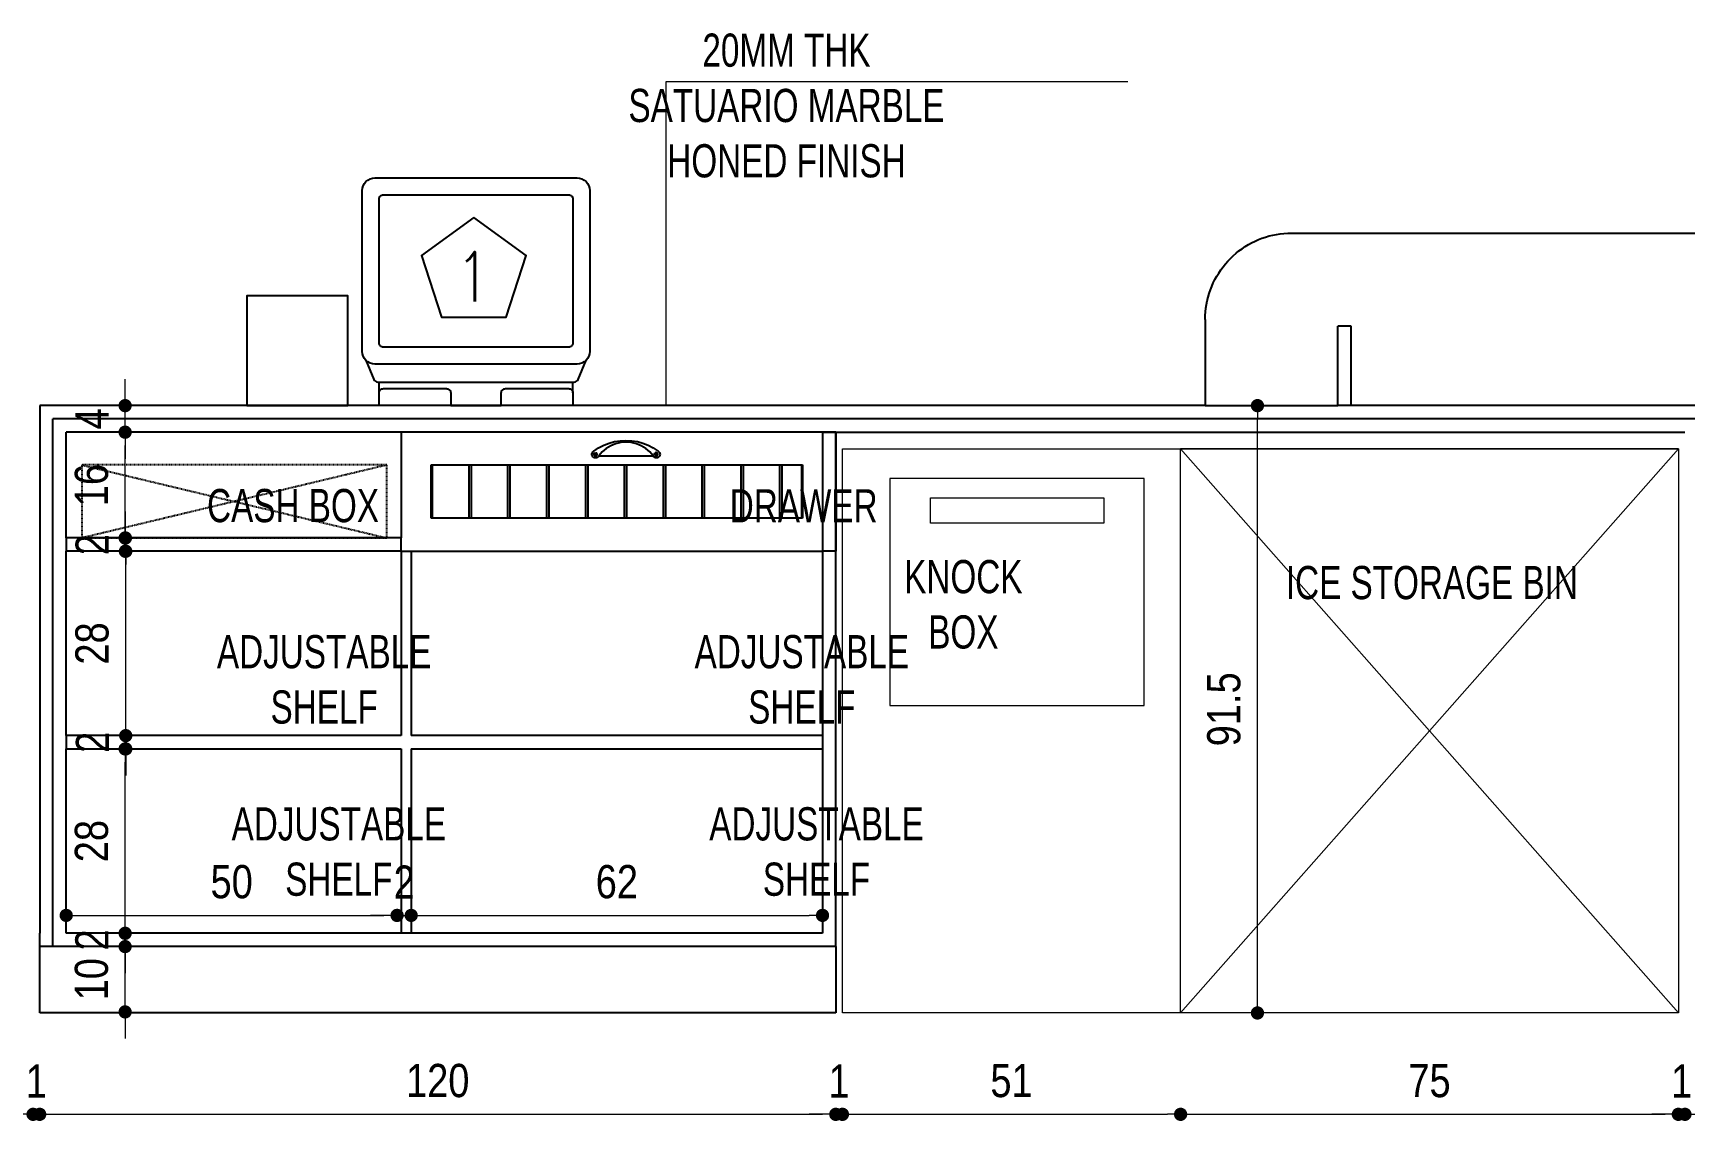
# Model space of a CAD drawing. Header units: millimetres. Extents: x 106699 to 122058, y 158555 to 162844.
# Drawn here: x 110074.1 to 110323.1, y 160340.5 to 160504.4 of the extents above; entities that cross this region are included whole.
import ezdxf

# ---------------------------------------------------------------- set-up
doc = ezdxf.new("R2010")
doc.units = ezdxf.units.MM
doc.linetypes.add('HIDDEN', pattern=[0.375, 0.25, -0.125])
for name, color, linetype in [('I-Anno-Note', 11, 'Continuous'), ('I-Eqpm-Move-N', 2, 'Continuous'), ('I-Eqpm-Symb-N', 11, 'Continuous'), ('S2000-002 Çizgi', 7, 'Continuous')]:
    doc.layers.add(name, color=color, linetype=linetype)
doc.layers.add('no3_paslanmaz kesit on', color=153, linetype='Continuous', lineweight=20)
doc.layers.add('no3_yazı tefriş', color=152, linetype='Continuous', lineweight=0)
doc.styles.add('ATG_ROMANS', font='GOTHIC.TTF', dxfattribs={"width": 0.75})
doc.styles.add('BE', font='ARIALN.TTF')
doc.styles.add('Simplex', font='SIMPLEX.shx', dxfattribs={"width": 0.8, "height": 2.5})
doc.dimstyles.new('Copy of BE-50', dxfattribs={"dimscale": 100, "dimtxt": 0.05, "dimasz": 0.02, "dimexe": 0.025, "dimexo": 0, "dimgap": 0.025, "dimtad": 1, "dimdec": 1, "dimrnd": 0.5, "dimdsep": 46, "dimtxsty": 'BE', "dimblk": 'DOT', "dimcen": 0.5, "dimdle": 0.025, "dimse1": 1, "dimse2": 1, "dimclrd": 256, "dimclre": 256, "dimclrt": 256, "dimadec": 0, "dimazin": 2, "dimtm": 1e-09, "dimtfac": 1, "dimtdec": 1, "dimtix": 1, "dimtmove": 2, "dimatfit": 0, "dimldrblk": 'DOT', "dimfxl": 0.5, "dimfxlon": 1, "dimtolj": 1, "dimlwd": 9, "dimlwe": 0, "dimarcsym": 0})

# ---------------------------------------------------------------- blocks, each defined once
blk = doc.blocks.new('#1 - POINT OF SALE - FRONT ELEVATION')
at = {"layer": 'I-Eqpm-Move-N', "color": 254}
for p, q in [((-23413.9, 34734.1), (-23413.9, 34750.4)), ((-23121.8, 34734.1), (-23121.8, 34750.4)), ((-23305.9, 34715), (-23229.7, 34715))]:
    blk.add_line(p, q, dxfattribs=at)
for points in [[(-23115.4, 34777.5), (-23420.2, 34777.5, -0.414214), (-23439.3, 34796.5), (-23439.3, 35038.9, -0.414214), (-23420.2, 35057.9), (-23115.4, 35057.9, -0.414214), (-23096.4, 35038.9), (-23096.4, 34796.5, -0.414214)], [(-23128.1, 34802.9), (-23407.5, 34802.9, -0.414214), (-23413.9, 34809.2), (-23413.9, 35026.2, -0.414214), (-23407.5, 35032.5), (-23128.1, 35032.5, -0.414214), (-23121.8, 35026.2), (-23121.8, 34809.2, -0.414214)], [(-23413.9, 34734.1, -0.414214), (-23407.5, 34740.4), (-23312.3, 34740.4, -0.414214), (-23305.9, 34734.1), (-23305.9, 34715), (-23413.9, 34715)], [(-23121.8, 34734.1), (-23121.8, 34715), (-23229.7, 34715), (-23229.7, 34734.1, -0.414214), (-23223.4, 34740.4), (-23128.1, 34740.4, -0.414214)]]:
    blk.add_lwpolyline(points, format="xyb", close=True, dxfattribs=at)
blk.add_lwpolyline([(-23613.4, 34715), (-23461, 34715), (-23461, 34880.1), (-23613.4, 34880.1)], close=True, dxfattribs=at)
blk.add_lwpolyline([(-23433.7, 34783.1), (-23421.9, 34754.3, 0.303819), (-23416, 34750.4), (-23119.7, 34750.4, 0.303681), (-23113.8, 34754.3), (-23102, 34783.1)], format="xyb", dxfattribs=at)
blk = doc.blocks.new('*U105')
at = {"layer": 'I-Eqpm-Symb-N'}
blk.add_lwpolyline([(508.3, 415), (429.5, 357.7), (459.6, 265), (557.1, 265), (587.2, 357.7)], close=True, dxfattribs=at)
blk.add_lwpolyline([(429.5, 357.7), (429.5, 357.7)], dxfattribs=at)
at = {"layer": 'I-Eqpm-Move-N', "color": 6}
blk.add_blockref('#1 - POINT OF SALE - FRONT ELEVATION', (23779.4, -34583.2), dxfattribs=at)
at = {"layer": 'I-Eqpm-Symb-N', "insert": (507, 363.3), "char_height": 75, "width": 3.376, "attachment_point": 2, "style": 'Simplex'}
blk.add_mtext('1', dxfattribs=at)
blk = doc.blocks.new('_Dot')
at = {"color": 0, "linetype": 'ByBlock', "lineweight": -2}
blk.add_line((-0.5, 0), (-1, 0), dxfattribs=at)
at = {"color": 0, "linetype": 'ByBlock', "const_width": 0.5}
blk.add_lwpolyline([(-0.25, 0, 1), (0.25, 0, 1)], format="xyb", close=True, dxfattribs=at)
blk = doc.blocks.new('*D116')
at = {"layer": 'Defpoints', "color": 0, "transparency": 16777216}
for p in [(117130.52, 160829.23), (117222.44, 160829.23), (117222.44, 160807.88)]:
    blk.add_point(p, dxfattribs=at)
at = {"layer": 'S2000-002 Çizgi', "color": 134, "lineweight": 9, "true_color": 0x00a5a5, "transparency": 16777216}
blk.add_line((117132.52, 160807.88), (117220.44, 160807.88), dxfattribs=at)
at = {"layer": 'S2000-002 Çizgi', "color": 134, "lineweight": 9, "true_color": 0x00a5a5, "transparency": 16777216, "xscale": 2, "yscale": 2, "zscale": 2, "rotation": 180}
blk.add_blockref('_Dot', (117130.52, 160807.88), dxfattribs=at)
at = {"layer": 'S2000-002 Çizgi', "color": 134, "lineweight": 9, "true_color": 0x00a5a5, "transparency": 16777216, "xscale": 2, "yscale": 2, "zscale": 2}
blk.add_blockref('_Dot', (117222.44, 160807.88), dxfattribs=at)
at = {"layer": 'S2000-002 Çizgi', "color": 134, "true_color": 0x00a5a5, "transparency": 16777216, "insert": (117176.48, 160812.94), "char_height": 5, "attachment_point": 5, "style": 'BE'}
blk.add_mtext('\\A1;92', dxfattribs=at)
blk = doc.blocks.new('*D117')
at = {"layer": 'Defpoints', "color": 0, "transparency": 16777216}
for p in [(117222.44, 160829.23), (117223.44, 160829.15), (117223.44, 160807.88)]:
    blk.add_point(p, dxfattribs=at)
at = {"layer": 'S2000-002 Çizgi', "color": 134, "lineweight": 9, "true_color": 0x00a5a5, "transparency": 16777216}
for p, q in [((117220.44, 160807.88), (117218.44, 160807.88)), ((117222.44, 160807.88), (117223.44, 160807.88)), ((117225.44, 160807.88), (117227.44, 160807.88))]:
    blk.add_line(p, q, dxfattribs=at)
at = {"layer": 'S2000-002 Çizgi', "color": 134, "lineweight": 9, "true_color": 0x00a5a5, "transparency": 16777216, "xscale": 2, "yscale": 2, "zscale": 2}
blk.add_blockref('_Dot', (117222.44, 160807.88), dxfattribs=at)
at = {"layer": 'S2000-002 Çizgi', "color": 134, "lineweight": 9, "true_color": 0x00a5a5, "transparency": 16777216, "xscale": 2, "yscale": 2, "zscale": 2, "rotation": 180}
blk.add_blockref('_Dot', (117223.44, 160807.88), dxfattribs=at)
at = {"layer": 'S2000-002 Çizgi', "color": 134, "true_color": 0x00a5a5, "transparency": 16777216, "insert": (117222.94, 160812.89), "char_height": 5, "attachment_point": 5, "style": 'BE'}
blk.add_mtext('\\A1;1', dxfattribs=at)
blk = doc.blocks.new('*D118')
at = {"layer": 'Defpoints', "color": 0, "transparency": 16777216}
for p in [(117223.44, 160829.15), (117343.44, 160823.15), (117343.44, 160807.88)]:
    blk.add_point(p, dxfattribs=at)
at = {"layer": 'S2000-002 Çizgi', "color": 134, "lineweight": 9, "true_color": 0x00a5a5, "transparency": 16777216}
blk.add_line((117225.44, 160807.88), (117341.44, 160807.88), dxfattribs=at)
at = {"layer": 'S2000-002 Çizgi', "color": 134, "lineweight": 9, "true_color": 0x00a5a5, "transparency": 16777216, "xscale": 2, "yscale": 2, "zscale": 2, "rotation": 180}
blk.add_blockref('_Dot', (117223.44, 160807.88), dxfattribs=at)
at = {"layer": 'S2000-002 Çizgi', "color": 134, "lineweight": 9, "true_color": 0x00a5a5, "transparency": 16777216, "xscale": 2, "yscale": 2, "zscale": 2}
blk.add_blockref('_Dot', (117343.44, 160807.88), dxfattribs=at)
at = {"layer": 'S2000-002 Çizgi', "color": 134, "true_color": 0x00a5a5, "transparency": 16777216, "insert": (117283.44, 160812.94), "char_height": 5, "attachment_point": 5, "style": 'BE'}
blk.add_mtext('\\A1;120', dxfattribs=at)
blk = doc.blocks.new('*D119')
at = {"layer": 'Defpoints', "color": 0, "transparency": 16777216}
for p in [(117343.44, 160823.15), (117344.44, 160823.15), (117344.44, 160807.88)]:
    blk.add_point(p, dxfattribs=at)
at = {"layer": 'S2000-002 Çizgi', "color": 134, "lineweight": 9, "true_color": 0x00a5a5, "transparency": 16777216}
for p, q in [((117341.44, 160807.88), (117339.44, 160807.88)), ((117343.44, 160807.88), (117344.44, 160807.88)), ((117346.44, 160807.88), (117348.44, 160807.88))]:
    blk.add_line(p, q, dxfattribs=at)
at = {"layer": 'S2000-002 Çizgi', "color": 134, "lineweight": 9, "true_color": 0x00a5a5, "transparency": 16777216, "xscale": 2, "yscale": 2, "zscale": 2}
blk.add_blockref('_Dot', (117343.44, 160807.88), dxfattribs=at)
at = {"layer": 'S2000-002 Çizgi', "color": 134, "lineweight": 9, "true_color": 0x00a5a5, "transparency": 16777216, "xscale": 2, "yscale": 2, "zscale": 2, "rotation": 180}
blk.add_blockref('_Dot', (117344.44, 160807.88), dxfattribs=at)
at = {"layer": 'S2000-002 Çizgi', "color": 134, "true_color": 0x00a5a5, "transparency": 16777216, "insert": (117343.94, 160812.89), "char_height": 5, "attachment_point": 5, "style": 'BE'}
blk.add_mtext('\\A1;1', dxfattribs=at)
blk = doc.blocks.new('*D120')
at = {"layer": 'Defpoints', "color": 0, "transparency": 16777216}
for p in [(117344.44, 160823.15), (117395.42, 160823.15), (117395.42, 160807.88)]:
    blk.add_point(p, dxfattribs=at)
at = {"layer": 'S2000-002 Çizgi', "color": 134, "lineweight": 9, "true_color": 0x00a5a5, "transparency": 16777216}
blk.add_line((117346.44, 160807.88), (117393.42, 160807.88), dxfattribs=at)
at = {"layer": 'S2000-002 Çizgi', "color": 134, "lineweight": 9, "true_color": 0x00a5a5, "transparency": 16777216, "xscale": 2, "yscale": 2, "zscale": 2, "rotation": 180}
blk.add_blockref('_Dot', (117344.44, 160807.88), dxfattribs=at)
at = {"layer": 'S2000-002 Çizgi', "color": 134, "lineweight": 9, "true_color": 0x00a5a5, "transparency": 16777216, "xscale": 2, "yscale": 2, "zscale": 2}
blk.add_blockref('_Dot', (117395.42, 160807.88), dxfattribs=at)
at = {"layer": 'S2000-002 Çizgi', "color": 134, "true_color": 0x00a5a5, "transparency": 16777216, "insert": (117369.93, 160812.94), "char_height": 5, "attachment_point": 5, "style": 'BE'}
blk.add_mtext('\\A1;51', dxfattribs=at)
blk = doc.blocks.new('*D121')
at = {"layer": 'Defpoints', "color": 0, "transparency": 16777216}
for p in [(117395.42, 160823.15), (117470.44, 160823.15), (117470.44, 160807.88)]:
    blk.add_point(p, dxfattribs=at)
at = {"layer": 'S2000-002 Çizgi', "color": 134, "lineweight": 9, "true_color": 0x00a5a5, "transparency": 16777216}
blk.add_line((117397.42, 160807.88), (117468.44, 160807.88), dxfattribs=at)
at = {"layer": 'S2000-002 Çizgi', "color": 134, "lineweight": 9, "true_color": 0x00a5a5, "transparency": 16777216, "xscale": 2, "yscale": 2, "zscale": 2, "rotation": 180}
blk.add_blockref('_Dot', (117395.42, 160807.88), dxfattribs=at)
at = {"layer": 'S2000-002 Çizgi', "color": 134, "lineweight": 9, "true_color": 0x00a5a5, "transparency": 16777216, "xscale": 2, "yscale": 2, "zscale": 2}
blk.add_blockref('_Dot', (117470.44, 160807.88), dxfattribs=at)
at = {"layer": 'S2000-002 Çizgi', "color": 134, "true_color": 0x00a5a5, "transparency": 16777216, "insert": (117432.93, 160812.93), "char_height": 5, "attachment_point": 5, "style": 'BE'}
blk.add_mtext('\\A1;75', dxfattribs=at)
blk = doc.blocks.new('*D122')
at = {"layer": 'Defpoints', "color": 0, "transparency": 16777216}
for p in [(117470.44, 160823.15), (117471.44, 160823.15), (117471.44, 160807.88)]:
    blk.add_point(p, dxfattribs=at)
at = {"layer": 'S2000-002 Çizgi', "color": 134, "lineweight": 9, "true_color": 0x00a5a5, "transparency": 16777216}
for p, q in [((117468.44, 160807.88), (117466.44, 160807.88)), ((117470.44, 160807.88), (117471.44, 160807.88)), ((117473.44, 160807.88), (117475.44, 160807.88))]:
    blk.add_line(p, q, dxfattribs=at)
at = {"layer": 'S2000-002 Çizgi', "color": 134, "lineweight": 9, "true_color": 0x00a5a5, "transparency": 16777216, "xscale": 2, "yscale": 2, "zscale": 2}
blk.add_blockref('_Dot', (117470.44, 160807.88), dxfattribs=at)
at = {"layer": 'S2000-002 Çizgi', "color": 134, "lineweight": 9, "true_color": 0x00a5a5, "transparency": 16777216, "xscale": 2, "yscale": 2, "zscale": 2, "rotation": 180}
blk.add_blockref('_Dot', (117471.44, 160807.88), dxfattribs=at)
at = {"layer": 'S2000-002 Çizgi', "color": 134, "true_color": 0x00a5a5, "transparency": 16777216, "insert": (117470.94, 160812.89), "char_height": 5, "attachment_point": 5, "style": 'BE'}
blk.add_mtext('\\A1;1', dxfattribs=at)
blk = doc.blocks.new('*D123')
at = {"layer": 'Defpoints', "color": 0, "transparency": 16777216}
for p in [(117471.44, 160823.15), (117479.44, 160823.15), (117479.44, 160807.88)]:
    blk.add_point(p, dxfattribs=at)
at = {"layer": 'S2000-002 Çizgi', "color": 134, "lineweight": 9, "true_color": 0x00a5a5, "transparency": 16777216}
for p, q in [((117469.44, 160807.88), (117467.44, 160807.88)), ((117471.44, 160807.88), (117479.44, 160807.88)), ((117481.44, 160807.88), (117483.44, 160807.88))]:
    blk.add_line(p, q, dxfattribs=at)
at = {"layer": 'S2000-002 Çizgi', "color": 134, "lineweight": 9, "true_color": 0x00a5a5, "transparency": 16777216, "xscale": 2, "yscale": 2, "zscale": 2}
blk.add_blockref('_Dot', (117471.44, 160807.88), dxfattribs=at)
at = {"layer": 'S2000-002 Çizgi', "color": 134, "lineweight": 9, "true_color": 0x00a5a5, "transparency": 16777216, "xscale": 2, "yscale": 2, "zscale": 2, "rotation": 180}
blk.add_blockref('_Dot', (117479.44, 160807.88), dxfattribs=at)
at = {"layer": 'S2000-002 Çizgi', "color": 134, "true_color": 0x00a5a5, "transparency": 16777216, "insert": (117475.44, 160812.94), "char_height": 5, "attachment_point": 5, "style": 'BE'}
blk.add_mtext('\\A1;8', dxfattribs=at)
blk = doc.blocks.new('*D139')
at = {"layer": 'Defpoints', "color": 0, "transparency": 16777216}
for p in [(117234.2, 160833.15), (117236.32, 160833.15), (117234.2, 160823.31)]:
    blk.add_point(p, dxfattribs=at)
at = {"layer": 'S2000-002 Çizgi', "color": 134, "lineweight": 9, "true_color": 0x00a5a5, "transparency": 16777216}
for p, q in [((117236.32, 160835.15), (117236.32, 160837.15)), ((117236.32, 160823.31), (117236.32, 160833.15)), ((117236.32, 160821.31), (117236.32, 160819.31))]:
    blk.add_line(p, q, dxfattribs=at)
at = {"layer": 'S2000-002 Çizgi', "color": 134, "lineweight": 9, "true_color": 0x00a5a5, "transparency": 16777216, "xscale": 2, "yscale": 2, "zscale": 2}
for p, rotation in [((117236.32, 160833.15), 270), ((117236.32, 160823.31), 90)]:
    blk.add_blockref('_Dot', p, dxfattribs=dict(at, rotation=rotation))
at = {"layer": 'S2000-002 Çizgi', "color": 134, "true_color": 0x00a5a5, "transparency": 16777216, "insert": (117231.27, 160828.23), "char_height": 5, "attachment_point": 5, "rotation": 90, "style": 'BE'}
blk.add_mtext('\\A1;10', dxfattribs=at)
blk = doc.blocks.new('*D140')
at = {"layer": 'Defpoints', "color": 0, "transparency": 16777216}
for p in [(117236.32, 160835.15), (117236.32, 160835.15), (117234.2, 160833.15)]:
    blk.add_point(p, dxfattribs=at)
at = {"layer": 'S2000-002 Çizgi', "color": 134, "lineweight": 9, "true_color": 0x00a5a5, "transparency": 16777216}
for p, q in [((117236.32, 160837.15), (117236.32, 160839.15)), ((117236.32, 160833.15), (117236.32, 160835.15)), ((117236.32, 160831.15), (117236.32, 160829.15))]:
    blk.add_line(p, q, dxfattribs=at)
at = {"layer": 'S2000-002 Çizgi', "color": 134, "lineweight": 9, "true_color": 0x00a5a5, "transparency": 16777216, "xscale": 2, "yscale": 2, "zscale": 2}
for p, rotation in [((117236.32, 160835.15), 270), ((117236.32, 160833.15), 90)]:
    blk.add_blockref('_Dot', p, dxfattribs=dict(at, rotation=rotation))
at = {"layer": 'S2000-002 Çizgi', "color": 134, "true_color": 0x00a5a5, "transparency": 16777216, "insert": (117231.31, 160834.15), "char_height": 5, "attachment_point": 5, "rotation": 90, "style": 'BE'}
blk.add_mtext('\\A1;2', dxfattribs=at)
blk = doc.blocks.new('*D141')
at = {"layer": 'Defpoints', "color": 0, "transparency": 16777216}
for p in [(117236.32, 160862.93), (117236.41, 160862.93), (117236.32, 160835.15)]:
    blk.add_point(p, dxfattribs=at)
at = {"layer": 'S2000-002 Çizgi', "color": 134, "lineweight": 9, "true_color": 0x00a5a5, "transparency": 16777216}
blk.add_line((117236.32, 160837.15), (117236.32, 160860.93), dxfattribs=at)
at = {"layer": 'S2000-002 Çizgi', "color": 134, "lineweight": 9, "true_color": 0x00a5a5, "transparency": 16777216, "xscale": 2, "yscale": 2, "zscale": 2}
for p, rotation in [((117236.32, 160862.93), 90), ((117236.32, 160835.15), 270)]:
    blk.add_blockref('_Dot', p, dxfattribs=dict(at, rotation=rotation))
at = {"layer": 'S2000-002 Çizgi', "color": 134, "true_color": 0x00a5a5, "transparency": 16777216, "insert": (117231.27, 160849.04), "char_height": 5, "attachment_point": 5, "rotation": 90, "style": 'BE'}
blk.add_mtext('\\A1;28', dxfattribs=at)
blk = doc.blocks.new('*D142')
at = {"layer": 'Defpoints', "color": 0, "transparency": 16777216}
for p in [(117236.41, 160864.93), (117236.41, 160864.93), (117236.41, 160862.93)]:
    blk.add_point(p, dxfattribs=at)
at = {"layer": 'S2000-002 Çizgi', "color": 134, "lineweight": 9, "true_color": 0x00a5a5, "transparency": 16777216}
for p, q in [((117236.41, 160866.93), (117236.41, 160868.93)), ((117236.41, 160862.93), (117236.41, 160864.93)), ((117236.41, 160860.93), (117236.41, 160858.93))]:
    blk.add_line(p, q, dxfattribs=at)
at = {"layer": 'S2000-002 Çizgi', "color": 134, "lineweight": 9, "true_color": 0x00a5a5, "transparency": 16777216, "xscale": 2, "yscale": 2, "zscale": 2}
for p, rotation in [((117236.41, 160864.93), 270), ((117236.41, 160862.93), 90)]:
    blk.add_blockref('_Dot', p, dxfattribs=dict(at, rotation=rotation))
at = {"layer": 'S2000-002 Çizgi', "color": 134, "true_color": 0x00a5a5, "transparency": 16777216, "insert": (117231.4, 160863.93), "char_height": 5, "attachment_point": 5, "rotation": 90, "style": 'BE'}
blk.add_mtext('\\A1;2', dxfattribs=at)
blk = doc.blocks.new('*D143')
at = {"layer": 'Defpoints', "color": 0, "transparency": 16777216}
for p in [(117236.41, 160892.71), (117237.72, 160892.71), (117236.41, 160864.93)]:
    blk.add_point(p, dxfattribs=at)
at = {"layer": 'S2000-002 Çizgi', "color": 134, "lineweight": 9, "true_color": 0x00a5a5, "transparency": 16777216}
blk.add_line((117236.41, 160866.93), (117236.41, 160890.71), dxfattribs=at)
at = {"layer": 'S2000-002 Çizgi', "color": 134, "lineweight": 9, "true_color": 0x00a5a5, "transparency": 16777216, "xscale": 2, "yscale": 2, "zscale": 2}
for p, rotation in [((117236.41, 160892.71), 90), ((117236.41, 160864.93), 270)]:
    blk.add_blockref('_Dot', p, dxfattribs=dict(at, rotation=rotation))
at = {"layer": 'S2000-002 Çizgi', "color": 134, "true_color": 0x00a5a5, "transparency": 16777216, "insert": (117231.35, 160878.82), "char_height": 5, "attachment_point": 5, "rotation": 90, "style": 'BE'}
blk.add_mtext('\\A1;28', dxfattribs=at)
blk = doc.blocks.new('*D144')
at = {"layer": 'Defpoints', "color": 0, "transparency": 16777216}
for p in [(117236.36, 160894.71), (117236.36, 160894.71), (117237.72, 160892.71)]:
    blk.add_point(p, dxfattribs=at)
at = {"layer": 'S2000-002 Çizgi', "color": 134, "lineweight": 9, "true_color": 0x00a5a5, "transparency": 16777216}
for p, q in [((117236.36, 160896.71), (117236.36, 160898.71)), ((117236.36, 160892.71), (117236.36, 160894.71)), ((117236.36, 160890.71), (117236.36, 160888.71))]:
    blk.add_line(p, q, dxfattribs=at)
at = {"layer": 'S2000-002 Çizgi', "color": 134, "lineweight": 9, "true_color": 0x00a5a5, "transparency": 16777216, "xscale": 2, "yscale": 2, "zscale": 2}
for p, rotation in [((117236.36, 160894.71), 270), ((117236.36, 160892.71), 90)]:
    blk.add_blockref('_Dot', p, dxfattribs=dict(at, rotation=rotation))
at = {"layer": 'S2000-002 Çizgi', "color": 134, "true_color": 0x00a5a5, "transparency": 16777216, "insert": (117231.35, 160893.71), "char_height": 5, "attachment_point": 5, "rotation": 90, "style": 'BE'}
blk.add_mtext('\\A1;2', dxfattribs=at)
blk = doc.blocks.new('*D145')
at = {"layer": 'Defpoints', "color": 0, "transparency": 16777216}
for p in [(117236.32, 160910.65), (117236.32, 160910.65), (117236.36, 160894.71)]:
    blk.add_point(p, dxfattribs=at)
at = {"layer": 'S2000-002 Çizgi', "color": 134, "lineweight": 9, "true_color": 0x00a5a5, "transparency": 16777216}
blk.add_line((117236.32, 160896.71), (117236.32, 160908.65), dxfattribs=at)
at = {"layer": 'S2000-002 Çizgi', "color": 134, "lineweight": 9, "true_color": 0x00a5a5, "transparency": 16777216, "xscale": 2, "yscale": 2, "zscale": 2}
for p, rotation in [((117236.32, 160910.65), 90), ((117236.32, 160894.71), 270)]:
    blk.add_blockref('_Dot', p, dxfattribs=dict(at, rotation=rotation))
at = {"layer": 'S2000-002 Çizgi', "color": 134, "true_color": 0x00a5a5, "transparency": 16777216, "insert": (117231.27, 160902.68), "char_height": 5, "attachment_point": 5, "rotation": 90, "style": 'BE'}
blk.add_mtext('\\A1;16', dxfattribs=at)
blk = doc.blocks.new('*D146')
at = {"layer": 'Defpoints', "color": 0, "transparency": 16777216}
for p in [(117236.32, 160914.65), (117237.09, 160914.65), (117236.32, 160910.65)]:
    blk.add_point(p, dxfattribs=at)
at = {"layer": 'S2000-002 Çizgi', "color": 134, "lineweight": 9, "true_color": 0x00a5a5, "transparency": 16777216}
for p, q in [((117236.32, 160916.65), (117236.32, 160918.65)), ((117236.32, 160910.65), (117236.32, 160914.65)), ((117236.32, 160908.65), (117236.32, 160906.65))]:
    blk.add_line(p, q, dxfattribs=at)
at = {"layer": 'S2000-002 Çizgi', "color": 134, "lineweight": 9, "true_color": 0x00a5a5, "transparency": 16777216, "xscale": 2, "yscale": 2, "zscale": 2}
for p, rotation in [((117236.32, 160914.65), 270), ((117236.32, 160910.65), 90)]:
    blk.add_blockref('_Dot', p, dxfattribs=dict(at, rotation=rotation))
at = {"layer": 'S2000-002 Çizgi', "color": 134, "true_color": 0x00a5a5, "transparency": 16777216, "insert": (117231.32, 160912.65), "char_height": 5, "attachment_point": 5, "rotation": 90, "style": 'BE'}
blk.add_mtext('\\A1;4', dxfattribs=at)
blk = doc.blocks.new('*D147')
at = {"layer": 'Defpoints', "color": 0, "transparency": 16777216}
for p in [(117277.31, 160837.85), (117227.44, 160835.15), (117277.31, 160835.15)]:
    blk.add_point(p, dxfattribs=at)
at = {"layer": 'S2000-002 Çizgi', "color": 134, "lineweight": 9, "true_color": 0x00a5a5, "transparency": 16777216}
blk.add_line((117229.44, 160837.85), (117275.31, 160837.85), dxfattribs=at)
at = {"layer": 'S2000-002 Çizgi', "color": 134, "lineweight": 9, "true_color": 0x00a5a5, "transparency": 16777216, "xscale": 2, "yscale": 2, "zscale": 2, "rotation": 180}
blk.add_blockref('_Dot', (117227.44, 160837.85), dxfattribs=at)
at = {"layer": 'S2000-002 Çizgi', "color": 134, "lineweight": 9, "true_color": 0x00a5a5, "transparency": 16777216, "xscale": 2, "yscale": 2, "zscale": 2}
blk.add_blockref('_Dot', (117277.31, 160837.85), dxfattribs=at)
at = {"layer": 'S2000-002 Çizgi', "color": 134, "true_color": 0x00a5a5, "transparency": 16777216, "insert": (117252.38, 160842.9), "char_height": 5, "attachment_point": 5, "style": 'BE'}
blk.add_mtext('\\A1;50', dxfattribs=at)
blk = doc.blocks.new('*D148')
at = {"layer": 'Defpoints', "color": 0, "transparency": 16777216}
for p in [(117279.44, 160837.85), (117279.44, 160837.85), (117277.31, 160835.15)]:
    blk.add_point(p, dxfattribs=at)
at = {"layer": 'S2000-002 Çizgi', "color": 134, "lineweight": 9, "true_color": 0x00a5a5, "transparency": 16777216}
for p, q in [((117275.31, 160837.85), (117273.31, 160837.85)), ((117277.31, 160837.85), (117279.44, 160837.85)), ((117281.44, 160837.85), (117283.44, 160837.85))]:
    blk.add_line(p, q, dxfattribs=at)
at = {"layer": 'S2000-002 Çizgi', "color": 134, "lineweight": 9, "true_color": 0x00a5a5, "transparency": 16777216, "xscale": 2, "yscale": 2, "zscale": 2}
blk.add_blockref('_Dot', (117277.31, 160837.85), dxfattribs=at)
at = {"layer": 'S2000-002 Çizgi', "color": 134, "lineweight": 9, "true_color": 0x00a5a5, "transparency": 16777216, "xscale": 2, "yscale": 2, "zscale": 2, "rotation": 180}
blk.add_blockref('_Dot', (117279.44, 160837.85), dxfattribs=at)
at = {"layer": 'S2000-002 Çizgi', "color": 134, "true_color": 0x00a5a5, "transparency": 16777216, "insert": (117278.38, 160842.86), "char_height": 5, "attachment_point": 5, "style": 'BE'}
blk.add_mtext('\\A1;2', dxfattribs=at)
blk = doc.blocks.new('*D149')
at = {"layer": 'Defpoints', "color": 0, "transparency": 16777216}
for p in [(117279.44, 160837.85), (117341.44, 160837.85), (117341.44, 160837.85)]:
    blk.add_point(p, dxfattribs=at)
at = {"layer": 'S2000-002 Çizgi', "color": 134, "lineweight": 9, "true_color": 0x00a5a5, "transparency": 16777216}
blk.add_line((117281.44, 160837.85), (117339.44, 160837.85), dxfattribs=at)
at = {"layer": 'S2000-002 Çizgi', "color": 134, "lineweight": 9, "true_color": 0x00a5a5, "transparency": 16777216, "xscale": 2, "yscale": 2, "zscale": 2, "rotation": 180}
blk.add_blockref('_Dot', (117279.44, 160837.85), dxfattribs=at)
at = {"layer": 'S2000-002 Çizgi', "color": 134, "lineweight": 9, "true_color": 0x00a5a5, "transparency": 16777216, "xscale": 2, "yscale": 2, "zscale": 2}
blk.add_blockref('_Dot', (117341.44, 160837.85), dxfattribs=at)
at = {"layer": 'S2000-002 Çizgi', "color": 134, "true_color": 0x00a5a5, "transparency": 16777216, "insert": (117310.44, 160842.9), "char_height": 5, "attachment_point": 5, "style": 'BE'}
blk.add_mtext('\\A1;62', dxfattribs=at)
blk = doc.blocks.new('*D150')
at = {"layer": 'Defpoints', "color": 0, "transparency": 16777216}
for p in [(117395.42, 160914.65), (117407, 160914.65), (117395.42, 160823.15)]:
    blk.add_point(p, dxfattribs=at)
at = {"layer": 'S2000-002 Çizgi', "color": 134, "lineweight": 9, "true_color": 0x00a5a5, "transparency": 16777216}
blk.add_line((117407, 160825.15), (117407, 160912.65), dxfattribs=at)
at = {"layer": 'S2000-002 Çizgi', "color": 134, "lineweight": 9, "true_color": 0x00a5a5, "transparency": 16777216, "xscale": 2, "yscale": 2, "zscale": 2}
for p, rotation in [((117407, 160914.65), 90), ((117407, 160823.15), 270)]:
    blk.add_blockref('_Dot', p, dxfattribs=dict(at, rotation=rotation))
at = {"layer": 'S2000-002 Çizgi', "color": 134, "true_color": 0x00a5a5, "transparency": 16777216, "insert": (117401.95, 160868.9), "char_height": 5, "attachment_point": 5, "rotation": 90, "style": 'BE'}
blk.add_mtext('\\A1;91.5', dxfattribs=at)
blk = doc.blocks.new('AA')
for p, q in [((117405.14, 160938.61), (117405.63, 160938.91)), ((117405.63, 160938.91), (117406.12, 160939.18)), ((117406.12, 160939.18), (117406.63, 160939.43)), ((117406.63, 160939.43), (117407.15, 160939.66)), ((117407.15, 160939.66), (117407.68, 160939.87)), ((117407.68, 160939.87), (117408.22, 160940.05)), ((117408.22, 160940.05), (117408.76, 160940.21)), ((117408.76, 160940.21), (117409.31, 160940.34)), ((117409.31, 160940.34), (117409.87, 160940.45)), ((117409.87, 160940.45), (117410.43, 160940.54)), ((117410.43, 160940.54), (117410.99, 160940.6)), ((117410.99, 160940.6), (117411.56, 160940.64)), ((117411.56, 160940.64), (117412.13, 160940.65)), ((117412.13, 160940.65), (117597.29, 160940.65)), ((117402.17, 160936.01), (117402.54, 160936.43)), ((117402.54, 160936.43), (117402.93, 160936.84)), ((117402.93, 160936.84), (117403.34, 160937.23)), ((117403.34, 160937.23), (117403.77, 160937.61)), ((117403.77, 160937.61), (117404.21, 160937.96)), ((117404.21, 160937.96), (117404.67, 160938.3)), ((117404.67, 160938.3), (117405.14, 160938.61)), ((117400.59, 160933.65), (117400.87, 160934.15)), ((117400.87, 160934.15), (117401.16, 160934.63)), ((117401.16, 160934.63), (117401.48, 160935.11)), ((117401.48, 160935.11), (117401.81, 160935.56)), ((117401.81, 160935.56), (117402.17, 160936.01)), ((117399.57, 160931.01), (117399.73, 160931.56)), ((117399.73, 160931.56), (117399.91, 160932.1)), ((117399.91, 160932.1), (117400.12, 160932.62)), ((117400.12, 160932.62), (117400.34, 160933.14)), ((117400.34, 160933.14), (117400.59, 160933.65)), ((117399.14, 160928.22), (117399.17, 160928.78)), ((117399.17, 160928.78), (117399.24, 160929.35)), ((117399.24, 160929.35), (117399.32, 160929.91)), ((117399.32, 160929.91), (117399.43, 160930.46)), ((117399.43, 160930.46), (117399.57, 160931.01)), ((117399.13, 160927.65), (117399.14, 160928.22)), ((117399.13, 160927.65), (117399.13, 160914.65)), ((117419.13, 160914.65), (117419.13, 160926.65)), ((117421.13, 160926.65), (117419.13, 160926.65)), ((117421.13, 160914.65), (117421.13, 160926.65)), ((117223.44, 160914.65), (117223.44, 160869.65)), ((117343.44, 160914.65), (117223.44, 160914.65)), ((117399.13, 160914.65), (117343.44, 160914.65)), ((117399.13, 160914.65), (117419.13, 160914.65)), ((117421.13, 160914.65), (117419.13, 160914.65)), ((117503.71, 160914.65), (117421.13, 160914.65)), ((117343.44, 160912.65), (117225.44, 160912.65)), ((117225.44, 160910.65), (117225.44, 160912.65)), ((117628.44, 160912.65), (117343.44, 160912.65)), ((117225.44, 160835.15), (117225.44, 160910.65)), ((117227.44, 160894.71), (117227.44, 160910.65)), ((117277.94, 160910.65), (117227.44, 160910.65)), ((117277.94, 160910.65), (117277.94, 160894.71)), ((117343.44, 160910.65), (117277.94, 160910.65)), ((117308.46, 160908.68), (117309.26, 160909)), ((117309.26, 160909), (117310.1, 160909.23)), ((117310.25, 160908.9), (117309.51, 160908.6)), ((117310.1, 160909.23), (117310.95, 160909.37)), ((117311.02, 160909.09), (117310.25, 160908.9)), ((117310.95, 160909.37), (117311.81, 160909.42)), ((117311.81, 160909.15), (117311.02, 160909.09)), ((117311.81, 160909.42), (117312.68, 160909.37)), ((117312.61, 160909.09), (117311.81, 160909.15)), ((117313.38, 160908.9), (117312.61, 160909.09)), ((117312.68, 160909.37), (117313.53, 160909.23)), ((117314.12, 160908.6), (117313.38, 160908.9)), ((117313.53, 160909.23), (117314.36, 160909)), ((117314.36, 160909), (117315.17, 160908.68)), ((117341.44, 160910.65), (117341.44, 160835.15)), ((117341.44, 160910.65), (117343.44, 160910.65)), ((117341.44, 160910.65), (117343.44, 160910.65)), ((117343.44, 160835.15), (117343.44, 160910.65)), ((117343.44, 160910.65), (117471.44, 160910.65)), ((117343.44, 160910.65), (117343.44, 160892.71)), ((117306.68, 160907.31), (117306.69, 160907.45)), ((117306.69, 160907.17), (117306.68, 160907.31)), ((117306.69, 160907.45), (117306.75, 160907.58)), ((117306.75, 160907.04), (117306.69, 160907.17)), ((117306.75, 160907.58), (117306.83, 160907.69)), ((117306.83, 160906.93), (117306.75, 160907.04)), ((117306.83, 160907.69), (117306.95, 160907.78)), ((117306.95, 160906.85), (117306.83, 160906.93)), ((117306.95, 160907.78), (117306.98, 160907.79)), ((117307.08, 160906.79), (117306.95, 160906.85)), ((117306.98, 160907.79), (117307.69, 160908.28)), ((117306.98, 160907.36), (117307, 160907.42)), ((117306.98, 160907.36), (117306.98, 160907.29)), ((117306.99, 160907.23), (117306.98, 160907.29)), ((117306.99, 160907.23), (117307.02, 160907.17)), ((117307.04, 160907.48), (117307, 160907.42)), ((117307.02, 160907.17), (117307.04, 160907.14)), ((117307.04, 160907.14), (117307.37, 160907.53)), ((117307.04, 160907.48), (117307.09, 160907.52)), ((117307.04, 160907.14), (117307.07, 160907.12)), ((117307.07, 160907.12), (117307.1, 160907.1)), ((117307.22, 160906.77), (117307.08, 160906.79)), ((117307.09, 160907.52), (117307.15, 160907.55)), ((117307.42, 160907.48), (117307.1, 160907.1)), ((117307.1, 160907.1), (117307.12, 160907.08)), ((117307.12, 160907.08), (117307.19, 160907.06)), ((117307.15, 160907.55), (117307.21, 160907.57)), ((117307.19, 160907.06), (117307.25, 160907.06)), ((117307.21, 160907.57), (117307.28, 160907.56)), ((117307.36, 160906.79), (117307.22, 160906.77)), ((117307.25, 160907.06), (117307.32, 160907.07)), ((117307.28, 160907.56), (117307.34, 160907.54)), ((117307.32, 160907.07), (117307.38, 160907.1)), ((117307.34, 160907.54), (117307.37, 160907.53)), ((117307.49, 160906.85), (117307.36, 160906.79)), ((117307.4, 160907.51), (117307.37, 160907.53)), ((117307.38, 160907.1), (117307.43, 160907.15)), ((117307.42, 160907.48), (117307.4, 160907.51)), ((117307.44, 160907.46), (117307.42, 160907.48)), ((117307.43, 160907.15), (117307.46, 160907.2)), ((117307.47, 160907.4), (117307.44, 160907.46)), ((117307.46, 160907.2), (117307.48, 160907.27)), ((117307.49, 160907.33), (117307.47, 160907.4)), ((117307.48, 160907.27), (117307.49, 160907.33)), ((117307.6, 160906.93), (117307.49, 160906.85)), ((117307.68, 160907.04), (117307.6, 160906.93)), ((117307.7, 160907.08), (117307.68, 160907.04)), ((117307.69, 160908.28), (117308.46, 160908.68)), ((117308.22, 160907.68), (117307.7, 160907.08)), ((117307.7, 160907.08), (117315.93, 160907.08)), ((117308.83, 160908.19), (117308.22, 160907.68)), ((117309.51, 160908.6), (117308.83, 160908.19)), ((117314.8, 160908.19), (117314.12, 160908.6)), ((117315.41, 160907.68), (117314.8, 160908.19)), ((117315.17, 160908.68), (117315.93, 160908.28)), ((117315.93, 160907.08), (117315.41, 160907.68)), ((117315.93, 160908.28), (117316.65, 160907.79)), ((117315.94, 160907.04), (117315.93, 160907.08)), ((117316.03, 160906.93), (117315.94, 160907.04)), ((117316.14, 160906.85), (117316.03, 160906.93)), ((117316.11, 160907.35), (117316.12, 160907.41)), ((117316.11, 160907.28), (117316.11, 160907.35)), ((117316.13, 160907.22), (117316.11, 160907.28)), ((117316.12, 160907.41), (117316.16, 160907.47)), ((117316.16, 160907.16), (117316.13, 160907.22)), ((117316.27, 160906.79), (117316.14, 160906.85)), ((117316.16, 160907.47), (117316.18, 160907.49)), ((117316.16, 160907.16), (117316.21, 160907.11)), ((117316.2, 160907.52), (117316.18, 160907.49)), ((117316.49, 160907.1), (117316.18, 160907.49)), ((117316.23, 160907.54), (117316.2, 160907.52)), ((117316.21, 160907.11), (117316.27, 160907.08)), ((117316.26, 160907.55), (117316.23, 160907.54)), ((117316.23, 160907.54), (117316.55, 160907.14)), ((117316.26, 160907.55), (117316.32, 160907.57)), ((117316.27, 160907.08), (117316.33, 160907.06)), ((117316.41, 160906.77), (117316.27, 160906.79)), ((117316.39, 160907.57), (117316.32, 160907.57)), ((117316.33, 160907.06), (117316.4, 160907.07)), ((117316.39, 160907.57), (117316.45, 160907.56)), ((117316.4, 160907.07), (117316.46, 160907.08)), ((117316.55, 160906.79), (117316.41, 160906.77)), ((117316.45, 160907.56), (117316.51, 160907.52)), ((117316.46, 160907.08), (117316.49, 160907.1)), ((117316.49, 160907.1), (117316.52, 160907.12)), ((117316.56, 160907.48), (117316.51, 160907.52)), ((117316.52, 160907.12), (117316.55, 160907.14)), ((117316.55, 160907.14), (117316.57, 160907.17)), ((117316.68, 160906.85), (117316.55, 160906.79)), ((117316.6, 160907.42), (117316.56, 160907.48)), ((117316.57, 160907.17), (117316.6, 160907.23)), ((117316.61, 160907.36), (117316.6, 160907.42)), ((117316.6, 160907.23), (117316.62, 160907.29)), ((117316.62, 160907.29), (117316.61, 160907.36)), ((117316.65, 160907.79), (117316.68, 160907.78)), ((117316.68, 160907.78), (117316.79, 160907.69)), ((117316.79, 160906.93), (117316.68, 160906.85)), ((117316.79, 160907.69), (117316.88, 160907.58)), ((117316.88, 160907.04), (117316.79, 160906.93)), ((117316.88, 160907.58), (117316.93, 160907.45)), ((117316.93, 160907.17), (117316.88, 160907.04)), ((117316.93, 160907.45), (117316.95, 160907.31)), ((117316.95, 160907.31), (117316.93, 160907.17)), ((117282.44, 160897.71), (117282.44, 160905.71)), ((117282.44, 160905.71), (117282.61, 160905.71)), ((117282.61, 160905.71), (117282.61, 160897.71)), ((117282.61, 160905.71), (117288.13, 160905.71)), ((117288.13, 160905.71), (117288.13, 160897.71)), ((117288.13, 160905.71), (117288.3, 160905.71)), ((117288.3, 160905.71), (117288.47, 160905.71)), ((117288.47, 160905.71), (117288.47, 160897.71)), ((117288.47, 160905.71), (117293.98, 160905.71)), ((117293.98, 160905.71), (117293.98, 160897.71)), ((117293.98, 160905.71), (117294.16, 160905.71)), ((117294.16, 160905.71), (117294.33, 160905.71)), ((117294.33, 160905.71), (117294.33, 160897.71)), ((117294.33, 160905.71), (117299.84, 160905.71)), ((117299.84, 160905.71), (117299.84, 160897.71)), ((117299.84, 160905.71), (117300.01, 160905.71)), ((117300.01, 160905.71), (117300.18, 160905.71)), ((117300.18, 160905.71), (117300.18, 160897.71)), ((117300.18, 160905.71), (117305.7, 160905.71)), ((117305.7, 160905.71), (117305.7, 160897.71)), ((117305.7, 160905.71), (117305.87, 160905.71)), ((117305.87, 160905.71), (117306.04, 160905.71)), ((117306.04, 160905.71), (117306.04, 160897.71)), ((117306.04, 160905.71), (117311.55, 160905.71)), ((117311.55, 160905.71), (117311.55, 160897.71)), ((117311.55, 160905.71), (117311.73, 160905.71)), ((117311.73, 160905.71), (117311.9, 160905.71)), ((117311.9, 160905.71), (117311.9, 160897.71)), ((117311.9, 160905.71), (117317.41, 160905.71)), ((117317.41, 160905.71), (117317.41, 160897.71)), ((117317.41, 160905.71), (117317.58, 160905.71)), ((117317.58, 160905.71), (117317.76, 160905.71)), ((117317.76, 160905.71), (117317.76, 160897.71)), ((117317.76, 160905.71), (117338.27, 160905.71)), ((117323.27, 160905.71), (117323.27, 160897.71)), ((117323.61, 160905.71), (117323.61, 160897.71)), ((117329.13, 160905.71), (117329.13, 160897.71)), ((117329.47, 160905.71), (117329.47, 160897.71)), ((117334.98, 160905.71), (117334.98, 160897.71)), ((117335.33, 160905.71), (117335.33, 160897.71)), ((117338.27, 160905.71), (117338.27, 160897.71)), ((117338.27, 160905.71), (117338.44, 160905.71)), ((117338.44, 160905.71), (117338.44, 160897.71)), ((117282.61, 160897.71), (117282.44, 160897.71)), ((117288.13, 160897.71), (117282.61, 160897.71)), ((117288.3, 160897.71), (117288.13, 160897.71)), ((117288.47, 160897.71), (117288.3, 160897.71)), ((117293.98, 160897.71), (117288.47, 160897.71)), ((117294.16, 160897.71), (117293.98, 160897.71)), ((117294.33, 160897.71), (117294.16, 160897.71)), ((117299.84, 160897.71), (117294.33, 160897.71)), ((117300.01, 160897.71), (117299.84, 160897.71)), ((117300.18, 160897.71), (117300.01, 160897.71)), ((117305.7, 160897.71), (117300.18, 160897.71)), ((117305.87, 160897.71), (117305.7, 160897.71)), ((117306.04, 160897.71), (117305.87, 160897.71)), ((117311.55, 160897.71), (117306.04, 160897.71)), ((117311.73, 160897.71), (117311.55, 160897.71)), ((117311.9, 160897.71), (117311.73, 160897.71)), ((117317.41, 160897.71), (117311.9, 160897.71)), ((117317.58, 160897.71), (117317.41, 160897.71)), ((117317.76, 160897.71), (117317.58, 160897.71)), ((117338.27, 160897.71), (117317.76, 160897.71)), ((117338.44, 160897.71), (117338.27, 160897.71)), ((117232.94, 160894.71), (117227.44, 160894.71)), ((117227.44, 160894.71), (117227.44, 160892.71)), ((117277.94, 160894.71), (117232.94, 160894.71)), ((117277.94, 160892.71), (117277.94, 160894.71)), ((117277.94, 160892.71), (117227.44, 160892.71)), ((117227.44, 160864.93), (117227.44, 160892.71)), ((117277.94, 160892.71), (117277.94, 160864.93)), ((117277.94, 160892.71), (117279.44, 160892.71)), ((117279.44, 160892.71), (117341.44, 160892.71)), ((117279.44, 160892.71), (117279.44, 160864.93)), ((117343.44, 160892.71), (117341.44, 160892.71)), ((117223.44, 160869.65), (117223.44, 160867.65)), ((117223.44, 160867.65), (117223.44, 160835.15)), ((117277.94, 160864.93), (117227.44, 160864.93)), ((117227.44, 160864.93), (117227.44, 160862.93)), ((117341.44, 160864.93), (117279.44, 160864.93)), ((117227.44, 160862.93), (117277.94, 160862.93)), ((117227.44, 160835.15), (117227.44, 160862.93)), ((117277.94, 160862.93), (117277.94, 160835.15)), ((117279.44, 160862.93), (117341.44, 160862.93)), ((117279.44, 160862.93), (117279.44, 160835.15)), ((117223.44, 160823.15), (117223.44, 160835.15)), ((117225.44, 160833.15), (117225.44, 160835.15)), ((117277.94, 160835.15), (117227.44, 160835.15)), ((117279.44, 160835.15), (117277.94, 160835.15)), ((117341.44, 160835.15), (117279.44, 160835.15)), ((117343.44, 160833.15), (117343.44, 160835.15)), ((117343.44, 160833.15), (117223.44, 160833.15)), ((117223.44, 160833.09), (117223.44, 160833.15)), ((117343.44, 160833.15), (117343.44, 160823.15)), ((117343.44, 160823.15), (117223.44, 160823.15))]:
    blk.add_line(p, q)
at = {"layer": 'I-Anno-Note', "color": 250, "linetype": 'HIDDEN', "ltscale": 0.25, "elevation": 0}
blk.add_lwpolyline([(117229.79, 160905.71), (117229.79, 160894.71), (117275.79, 160894.71), (117275.79, 160905.71), (117229.79, 160905.71), (117275.79, 160894.71), (117275.79, 160905.71), (117229.79, 160894.71)], dxfattribs=at)
at = {"layer": 'no3_paslanmaz kesit on'}
blk.add_lwpolyline([(117470.44, 160823.15), (117344.44, 160823.15), (117344.44, 160908.15), (117470.44, 160908.15)], close=True, dxfattribs=at)
blk.add_lwpolyline([(117395.42, 160823.15), (117395.42, 160908.15), (117470.44, 160908.15), (117470.44, 160823.15), (117395.42, 160823.15), (117470.44, 160908.15), (117395.42, 160908.15), (117470.44, 160823.15)], dxfattribs=at)
at = {"layer": 'no3_paslanmaz kesit on', "elevation": 0}
for points in [[(117351.59, 160869.49), (117389.94, 160869.49), (117389.94, 160903.65), (117351.59, 160903.65)], [(117357.7, 160900.75), (117383.84, 160900.75), (117383.84, 160896.92), (117357.7, 160896.92)]]:
    blk.add_lwpolyline(points, close=True, dxfattribs=at)
at = {"layer": 'no3_yazı tefriş', "lineweight": 9}
blk.add_lwpolyline([(117317.85, 160914.65), (117317.85, 160963.5), (117387.47, 160963.5)], dxfattribs=at)
at = {"layer": 'I-Eqpm-Move-N', "color": 6, "xscale": 0.09999996380972316, "yscale": 0.09999996380972316, "zscale": 0.09999996380972316}
blk.add_blockref('*U105', (117238.05, 160901.49, 0), dxfattribs=at)
at = {"layer": 'no3_yazı tefriş', "lineweight": 9, "char_height": 5, "attachment_point": 5, "style": 'ATG_ROMANS'}
for s, insert in [('\\A1;20MM THK \\PSATUARIO MARBLE\\PHONED FINISH', (117336.01, 160959.84, 0)), ('\\A1;CASH BOX', (117261.63, 160899.56, 0)), ('\\A1;DRAWER', (117338.6, 160899.56, 0)), ('\\A1;KNOCK \\PBOX', (117362.67, 160884.69, -0.14)), ('\\A1;ICE STORAGE BIN', (117433.29, 160887.96, -0.28)), ('\\A1;ADJUSTABLE^JSHELF', (117266.32, 160873.38, 0)), ('\\A1;ADJUSTABLE^JSHELF', (117338.32, 160873.38, 0)), ('\\A1;ADJUSTABLE^JSHELF', (117268.53, 160847.44, 0)), ('\\A1;ADJUSTABLE^JSHELF', (117340.53, 160847.44, 0))]:
    blk.add_mtext(s, dxfattribs=dict(at, insert=insert))
at = {"layer": 'S2000-002 Çizgi'}
for base, p1, p2, picture, middle in [((117236.32, 160914.65), (117236.32, 160910.65), (117237.09, 160914.65), '*D146', (117231.32, 160912.65)), ((117407, 160914.65), (117395.42, 160823.15), (117395.42, 160914.65), '*D150', (117401.95, 160868.9)), ((117236.32, 160910.65), (117236.36, 160894.71), (117236.32, 160910.65), '*D145', (117231.27, 160902.68)), ((117236.36, 160894.71), (117237.72, 160892.71), (117236.36, 160894.71), '*D144', (117231.35, 160893.71)), ((117236.41, 160892.71), (117236.41, 160864.93), (117237.72, 160892.71), '*D143', (117231.35, 160878.82)), ((117236.41, 160864.93), (117236.41, 160862.93), (117236.41, 160864.93), '*D142', (117231.4, 160863.93)), ((117236.32, 160862.93), (117236.32, 160835.15), (117236.41, 160862.93), '*D141', (117231.27, 160849.04)), ((117236.32, 160835.15), (117234.2, 160833.15), (117236.32, 160835.15), '*D140', (117231.31, 160834.15)), ((117236.32, 160833.15), (117234.2, 160823.31), (117234.2, 160833.15), '*D139', (117231.27, 160828.23))]:
    dim = blk.add_linear_dim(base=base, p1=p1, p2=p2, angle=90, dimstyle='Copy of BE-50', dxfattribs=at)
    dim.commit()
    dim.dimension.update_dxf_attribs({"geometry": picture, "text_midpoint": middle})
for base, p1, p2, picture, middle in [((117277.31, 160837.85), (117227.44, 160835.15), (117277.31, 160835.15), '*D147', (117252.38, 160842.9)), ((117279.44, 160837.85), (117277.31, 160835.15), (117279.44, 160837.85), '*D148', (117278.38, 160842.86)), ((117341.44, 160837.85), (117279.44, 160837.85), (117341.44, 160837.85), '*D149', (117310.44, 160842.9)), ((117222.44, 160807.88), (117130.52, 160829.23), (117222.44, 160829.23), '*D116', (117176.48, 160812.94)), ((117223.44, 160807.88), (117222.44, 160829.23), (117223.44, 160829.15), '*D117', (117222.94, 160812.89)), ((117343.44, 160807.88), (117223.44, 160829.15), (117343.44, 160823.15), '*D118', (117283.44, 160812.94)), ((117344.44, 160807.88), (117343.44, 160823.15), (117344.44, 160823.15), '*D119', (117343.94, 160812.89)), ((117395.42, 160807.88), (117344.44, 160823.15), (117395.42, 160823.15), '*D120', (117369.93, 160812.94)), ((117470.44, 160807.88), (117395.42, 160823.15), (117470.44, 160823.15), '*D121', (117432.93, 160812.93)), ((117471.44, 160807.88), (117470.44, 160823.15), (117471.44, 160823.15), '*D122', (117470.94, 160812.89)), ((117479.44, 160807.88), (117471.44, 160823.15), (117479.44, 160823.15), '*D123', (117475.44, 160812.94))]:
    dim = blk.add_linear_dim(base=base, p1=p1, p2=p2, dimstyle='Copy of BE-50', dxfattribs=at)
    dim.commit()
    dim.dimension.update_dxf_attribs({"geometry": picture, "text_midpoint": middle})

msp = doc.modelspace()

# ---------------------------------------------------------------- block references
at = {"layer": 'S2000-002 Çizgi', "xscale": 0.9997817664690491, "yscale": 0.9997817664690491, "zscale": 0.9997817664690491}
msp.add_blockref('AA', (-7122.71, -431.28), dxfattribs=at)

doc.saveas('drawing.dxf')
